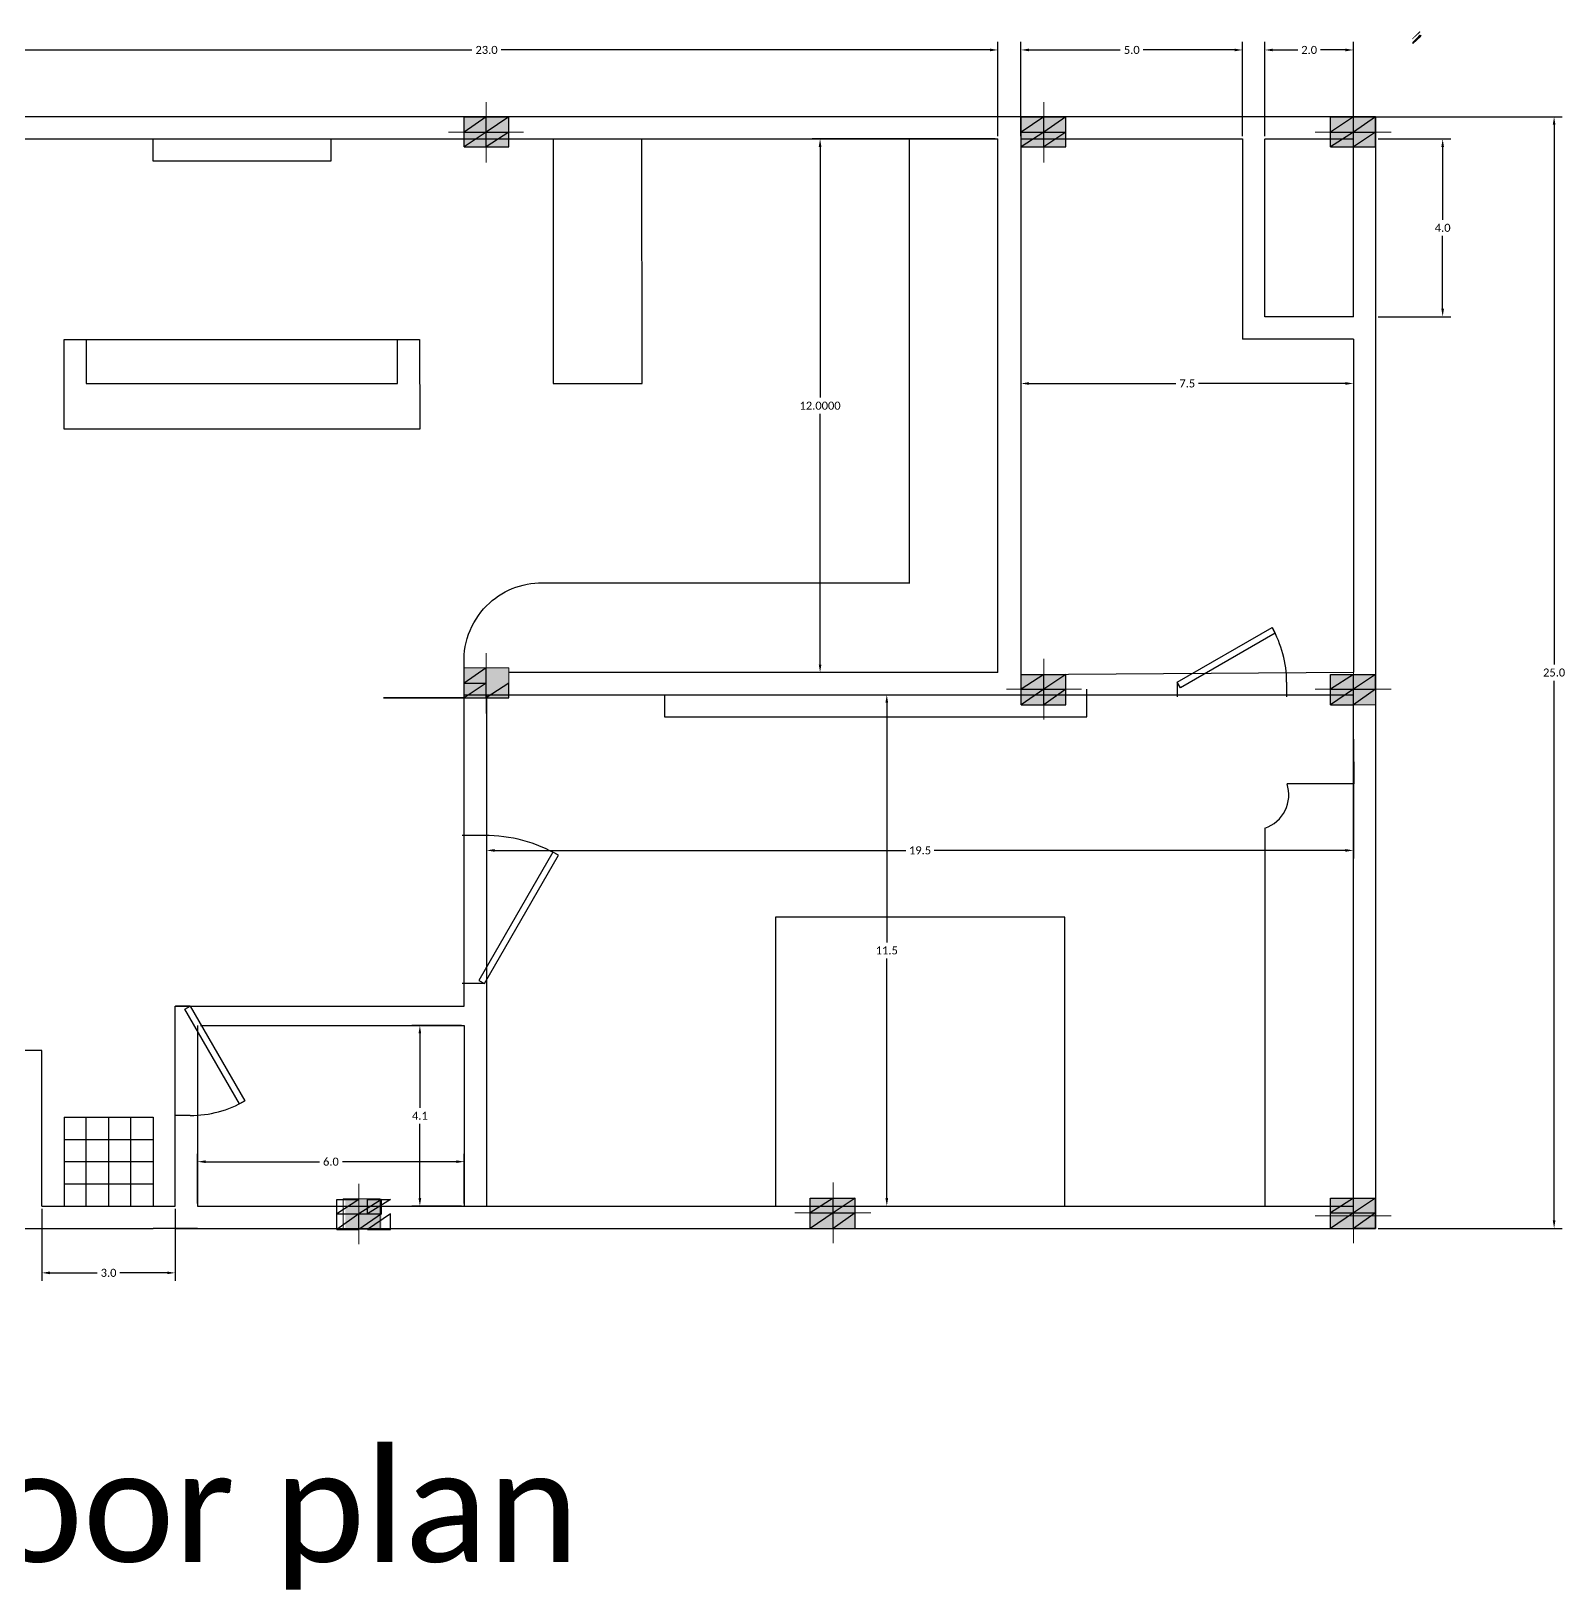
# Model space of a CAD drawing. Header units: feet. Extents: x 12482 to 12686, y -990 to -840.
# Drawn here: x 12651.26 to 12685.75, y -990.13 to -955.08 of the extents above; entities that cross this region are included whole.
import ezdxf

# ---------------------------------------------------------------- set-up
doc = ezdxf.new("R2010")
doc.units = ezdxf.units.FT
doc.layers.get('0').update_dxf_attribs({"true_color": 0xffffff})
doc.layers.add('Layer1', color=7, linetype='Continuous')
doc.styles.get("Standard").update_dxf_attribs({"font": 'calibri.ttf'})
doc.dimstyles.get("Standard").update_dxf_attribs({"dimtxt": 0.18, "dimasz": 0.18, "dimexe": 0.18, "dimexo": 0.0625, "dimgap": 0.09, "dimtad": 0, "dimtih": 1, "dimtoh": 1, "dimdec": 4, "dimzin": 0, "dimdsep": 46, "dimtxsty": 'Standard', "dimcen": 0.09, "dimadec": 0, "dimazin": 0, "dimtfac": 1, "dimtdec": 4, "dimtofl": 0, "dimtmove": 0, "dimatfit": 3, "dimfxl": 1, "dimtolj": 1, "dimtzin": 0, "dimarcsym": 0})

# ---------------------------------------------------------------- blocks, each defined once
blk = doc.blocks.new('*U17')
at = {"transparency": 33554687}
for p, q in [((0, 0), (0, 6)), ((40, 0), (40, 6))]:
    blk.add_line(p, q, dxfattribs=at)
blk.add_lwpolyline([(0, 0), (34.64, -20), (35.52, -18.48), (0.87, 1.52)], close=True, dxfattribs=at)
blk.add_arc((0, 0), 40, 330, 0, dxfattribs=at)
blk = doc.blocks.new('*U20')
at = {"transparency": 33554687}
for p, q in [((0, 0), (0, -100)), ((750, 0), (750, -100))]:
    blk.add_line(p, q, dxfattribs=at)
blk.add_lwpolyline([(0, 0), (650, 375), (671, 337), (22, -38)], close=True, dxfattribs=at)
blk.add_arc((0, 0), 750, 0, 30, dxfattribs=at)
blk = doc.blocks.new('*U22')
at = {"transparency": 33554687}
for p, q in [((0, 0), (0, -100)), ((750, 0), (750, -100))]:
    blk.add_line(p, q, dxfattribs=at)
blk.add_lwpolyline([(0, 0), (650, 375), (671, 337), (22, -38)], close=True, dxfattribs=at)
blk.add_arc((0, 0), 750, 0, 30, dxfattribs=at)
blk = doc.blocks.new('*D58')
at = {"layer": 'Defpoints', "color": 0, "transparency": 16777216}
for p in [(12680.48, -957.002), (12681.49, -982), (12685.506, -982)]:
    blk.add_point(p, dxfattribs=at)
at = {"layer": 'Layer1', "color": 0, "lineweight": -2, "transparency": 16777216}
for p, q in [((12680.543, -957.002), (12685.686, -957.002)), ((12685.506, -957.182), (12685.506, -969.319)), ((12685.506, -981.82), (12685.506, -969.683)), ((12681.552, -982), (12685.686, -982))]:
    blk.add_line(p, q, dxfattribs=at)
at = {"layer": 'Layer1', "color": 0, "transparency": 16777216}
for points in [[(12685.476, -957.182), (12685.536, -957.182), (12685.506, -957.002)], [(12685.476, -981.82), (12685.536, -981.82), (12685.506, -982)]]:
    blk.add_solid(points, dxfattribs=at)
at = {"layer": 'Layer1', "color": 0, "transparency": 16777216, "insert": (12685.506, -969.501), "char_height": 0.18, "attachment_point": 5}
blk.add_mtext('\\A1;25.0', dxfattribs=at)
blk = doc.blocks.new('*D62')
at = {"layer": 'Defpoints', "color": 0, "transparency": 16777216}
for p in [(12673, -955.5), (12650, -957.5), (12673, -957.5)]:
    blk.add_point(p, dxfattribs=at)
at = {"layer": 'Layer1', "color": 0, "lineweight": -2, "transparency": 16777216}
for p, q in [((12650, -957.438), (12650, -955.32)), ((12673, -957.438), (12673, -955.32)), ((12650.18, -955.5), (12661.171, -955.5)), ((12672.82, -955.5), (12661.829, -955.5))]:
    blk.add_line(p, q, dxfattribs=at)
at = {"layer": 'Layer1', "color": 0, "transparency": 16777216}
for points in [[(12650.18, -955.47), (12650.18, -955.53), (12650, -955.5)], [(12672.82, -955.47), (12672.82, -955.53), (12673, -955.5)]]:
    blk.add_solid(points, dxfattribs=at)
at = {"layer": 'Layer1', "color": 0, "transparency": 16777216, "insert": (12661.5, -955.5), "char_height": 0.18, "attachment_point": 5}
blk.add_mtext('\\A1;23.0', dxfattribs=at)
blk = doc.blocks.new('*D63')
at = {"layer": 'Defpoints', "color": 0, "transparency": 16777216}
for p in [(12678.5, -955.5), (12673.518, -957.5), (12678.5, -957.5)]:
    blk.add_point(p, dxfattribs=at)
at = {"layer": 'Layer1', "color": 0, "lineweight": -2, "transparency": 16777216}
for p, q in [((12673.518, -957.438), (12673.518, -955.32)), ((12678.5, -957.438), (12678.5, -955.32)), ((12673.698, -955.5), (12675.751, -955.5)), ((12678.32, -955.5), (12676.267, -955.5))]:
    blk.add_line(p, q, dxfattribs=at)
at = {"layer": 'Layer1', "color": 0, "transparency": 16777216}
for points in [[(12673.698, -955.47), (12673.698, -955.53), (12673.518, -955.5)], [(12678.32, -955.47), (12678.32, -955.53), (12678.5, -955.5)]]:
    blk.add_solid(points, dxfattribs=at)
at = {"layer": 'Layer1', "color": 0, "transparency": 16777216, "insert": (12676.009, -955.5), "char_height": 0.18, "attachment_point": 5}
blk.add_mtext('\\A1;5.0', dxfattribs=at)
blk = doc.blocks.new('*D64')
at = {"layer": 'Defpoints', "color": 0, "transparency": 16777216}
for p in [(12680.995, -955.5), (12679, -957.5), (12680.995, -957.5)]:
    blk.add_point(p, dxfattribs=at)
at = {"layer": 'Layer1', "color": 0, "lineweight": -2, "transparency": 16777216}
for p, q in [((12679, -957.437), (12679, -955.32)), ((12680.995, -957.437), (12680.995, -955.32)), ((12679.18, -955.5), (12679.741, -955.5)), ((12680.815, -955.5), (12680.254, -955.5))]:
    blk.add_line(p, q, dxfattribs=at)
at = {"layer": 'Layer1', "color": 0, "transparency": 16777216}
for points in [[(12679.18, -955.47), (12679.18, -955.53), (12679, -955.5)], [(12680.815, -955.47), (12680.815, -955.53), (12680.995, -955.5)]]:
    blk.add_solid(points, dxfattribs=at)
at = {"layer": 'Layer1', "color": 0, "transparency": 16777216, "insert": (12679.998, -955.5), "char_height": 0.18, "attachment_point": 5}
blk.add_mtext('\\A1;2.0', dxfattribs=at)
blk = doc.blocks.new('*D65')
at = {"layer": 'Defpoints', "color": 0, "transparency": 16777216}
for p in [(12681.49, -957.5), (12681.49, -961.5), (12683, -961.5)]:
    blk.add_point(p, dxfattribs=at)
at = {"layer": 'Layer1', "color": 0, "lineweight": -2, "transparency": 16777216}
for p, q in [((12681.552, -957.5), (12683.18, -957.5)), ((12683, -957.68), (12683, -959.318)), ((12683, -961.32), (12683, -959.682)), ((12681.552, -961.5), (12683.18, -961.5))]:
    blk.add_line(p, q, dxfattribs=at)
at = {"layer": 'Layer1', "color": 0, "transparency": 16777216}
for points in [[(12682.97, -957.68), (12683.03, -957.68), (12683, -957.5)], [(12682.97, -961.32), (12683.03, -961.32), (12683, -961.5)]]:
    blk.add_solid(points, dxfattribs=at)
at = {"layer": 'Layer1', "color": 0, "transparency": 16777216, "insert": (12683, -959.5), "char_height": 0.18, "attachment_point": 5}
blk.add_mtext('\\A1;4.0', dxfattribs=at)
blk = doc.blocks.new('*D66')
at = {"layer": 'Defpoints', "color": 0, "transparency": 16777216}
for p in [(12673.518, -962), (12680.995, -962), (12673.518, -963)]:
    blk.add_point(p, dxfattribs=at)
at = {"layer": 'Layer1', "color": 0, "lineweight": -2, "transparency": 16777216}
for p, q in [((12673.518, -962.062), (12673.518, -963.18)), ((12680.995, -962.062), (12680.995, -963.18)), ((12673.698, -963), (12677.002, -963)), ((12680.815, -963), (12677.511, -963))]:
    blk.add_line(p, q, dxfattribs=at)
at = {"layer": 'Layer1', "color": 0, "transparency": 16777216}
for points in [[(12673.698, -962.97), (12673.698, -963.03), (12673.518, -963)], [(12680.815, -962.97), (12680.815, -963.03), (12680.995, -963)]]:
    blk.add_solid(points, dxfattribs=at)
at = {"layer": 'Layer1', "color": 0, "transparency": 16777216, "insert": (12677.257, -963), "char_height": 0.18, "attachment_point": 5}
blk.add_mtext('\\A1;7.5', dxfattribs=at)
blk = doc.blocks.new('*D69')
at = {"layer": 'Defpoints', "color": 0, "transparency": 16777216}
for p in [(12661.5, -971), (12680.995, -971), (12680.995, -973.5)]:
    blk.add_point(p, dxfattribs=at)
at = {"layer": 'Layer1', "color": 0, "lineweight": -2, "transparency": 16777216}
for p, q in [((12661.5, -971.062), (12661.5, -973.68)), ((12680.995, -971.062), (12680.995, -973.68)), ((12661.68, -973.5), (12670.927, -973.5)), ((12680.815, -973.5), (12671.569, -973.5))]:
    blk.add_line(p, q, dxfattribs=at)
at = {"layer": 'Layer1', "color": 0, "transparency": 16777216}
for points in [[(12661.68, -973.47), (12661.68, -973.53), (12661.5, -973.5)], [(12680.815, -973.47), (12680.815, -973.53), (12680.995, -973.5)]]:
    blk.add_solid(points, dxfattribs=at)
at = {"layer": 'Layer1', "color": 0, "transparency": 16777216, "insert": (12671.248, -973.5), "char_height": 0.18, "attachment_point": 5}
blk.add_mtext('\\A1;19.5', dxfattribs=at)
blk = doc.blocks.new('*D70')
at = {"layer": 'Defpoints', "color": 0, "transparency": 16777216}
for p in [(12661.5, -970), (12661.5, -981.5), (12670.5, -981.5)]:
    blk.add_point(p, dxfattribs=at)
at = {"layer": 'Layer1', "color": 0, "lineweight": -2, "transparency": 16777216}
for p, q in [((12661.563, -970), (12670.68, -970)), ((12670.5, -970.18), (12670.5, -975.568)), ((12670.5, -981.32), (12670.5, -975.932)), ((12661.563, -981.5), (12670.68, -981.5))]:
    blk.add_line(p, q, dxfattribs=at)
at = {"layer": 'Layer1', "color": 0, "transparency": 16777216}
for points in [[(12670.47, -970.18), (12670.53, -970.18), (12670.5, -970)], [(12670.47, -981.32), (12670.53, -981.32), (12670.5, -981.5)]]:
    blk.add_solid(points, dxfattribs=at)
at = {"layer": 'Layer1', "color": 0, "transparency": 16777216, "insert": (12670.5, -975.75), "char_height": 0.18, "attachment_point": 5}
blk.add_mtext('\\A1;11.5', dxfattribs=at)
blk = doc.blocks.new('*D71')
at = {"layer": 'Defpoints', "color": 0, "transparency": 16777216}
for p in [(12661, -977.437), (12660, -981.5), (12661, -981.5)]:
    blk.add_point(p, dxfattribs=at)
at = {"layer": 'Layer1', "color": 0, "lineweight": -2, "transparency": 16777216}
for p, q in [((12660.938, -977.437), (12659.82, -977.437)), ((12660, -977.617), (12660, -979.288)), ((12660, -981.32), (12660, -979.65)), ((12660.938, -981.5), (12659.82, -981.5))]:
    blk.add_line(p, q, dxfattribs=at)
at = {"layer": 'Layer1', "color": 0, "transparency": 16777216}
for points in [[(12659.97, -977.617), (12660.03, -977.617), (12660, -977.437)], [(12659.97, -981.32), (12660.03, -981.32), (12660, -981.5)]]:
    blk.add_solid(points, dxfattribs=at)
at = {"layer": 'Layer1', "color": 0, "transparency": 16777216, "insert": (12660, -979.469), "char_height": 0.18, "attachment_point": 5}
blk.add_mtext('\\A1;4.1', dxfattribs=at)
blk = doc.blocks.new('*D72')
at = {"layer": 'Defpoints', "color": 0, "transparency": 16777216}
for p in [(12661, -980.5), (12655, -981.5), (12661, -981.5)]:
    blk.add_point(p, dxfattribs=at)
at = {"layer": 'Layer1', "color": 0, "lineweight": -2, "transparency": 16777216}
for p, q in [((12655, -981.438), (12655, -980.32)), ((12661, -981.438), (12661, -980.32)), ((12655.18, -980.5), (12657.743, -980.5)), ((12660.82, -980.5), (12658.257, -980.5))]:
    blk.add_line(p, q, dxfattribs=at)
at = {"layer": 'Layer1', "color": 0, "transparency": 16777216}
for points in [[(12655.18, -980.47), (12655.18, -980.53), (12655, -980.5)], [(12660.82, -980.47), (12660.82, -980.53), (12661, -980.5)]]:
    blk.add_solid(points, dxfattribs=at)
at = {"layer": 'Layer1', "color": 0, "transparency": 16777216, "insert": (12658, -980.5), "char_height": 0.18, "attachment_point": 5}
blk.add_mtext('\\A1;6.0', dxfattribs=at)
blk = doc.blocks.new('*D74')
at = {"layer": 'Defpoints', "color": 0, "transparency": 16777216}
for p in [(12651.5, -981.5), (12654.5, -981.5), (12654.5, -983)]:
    blk.add_point(p, dxfattribs=at)
at = {"layer": 'Layer1', "color": 0, "lineweight": -2, "transparency": 16777216}
for p, q in [((12651.5, -981.563), (12651.5, -983.18)), ((12654.5, -981.563), (12654.5, -983.18)), ((12651.68, -983), (12652.743, -983)), ((12654.32, -983), (12653.257, -983))]:
    blk.add_line(p, q, dxfattribs=at)
at = {"layer": 'Layer1', "color": 0, "transparency": 16777216}
for points in [[(12651.68, -982.97), (12651.68, -983.03), (12651.5, -983)], [(12654.32, -982.97), (12654.32, -983.03), (12654.5, -983)]]:
    blk.add_solid(points, dxfattribs=at)
at = {"layer": 'Layer1', "color": 0, "transparency": 16777216, "insert": (12653, -983), "char_height": 0.18, "attachment_point": 5}
blk.add_mtext('\\A1;3.0', dxfattribs=at)
blk = doc.blocks.new('*D77')
at = {"layer": 'Defpoints', "color": 0, "transparency": 16777216}
for p in [(12669, -957.5), (12673, -957.5), (12673, -969.5)]:
    blk.add_point(p, dxfattribs=at)
at = {"layer": 'Layer1', "color": 0, "lineweight": -2, "transparency": 16777216}
for p, q in [((12672.938, -957.5), (12668.82, -957.5)), ((12669, -957.68), (12669, -963.318)), ((12669, -969.32), (12669, -963.682)), ((12672.938, -969.5), (12668.82, -969.5))]:
    blk.add_line(p, q, dxfattribs=at)
at = {"layer": 'Layer1', "color": 0, "transparency": 16777216}
for points in [[(12668.97, -957.68), (12669.03, -957.68), (12669, -957.5)], [(12668.97, -969.32), (12669.03, -969.32), (12669, -969.5)]]:
    blk.add_solid(points, dxfattribs=at)
at = {"layer": 'Layer1', "color": 0, "transparency": 16777216, "insert": (12669, -963.5), "char_height": 0.18, "attachment_point": 5}
blk.add_mtext('\\A1;12.0000', dxfattribs=at)

msp = doc.modelspace()

# ---------------------------------------------------------------- hatches: boundary and pattern name
at = {"true_color": 0xdd6e00, "transparency": 33554687}
h = msp.add_hatch(color=32, dxfattribs=at)
h.paths.add_polyline_path([(12682.31632, -955.24219), (12682.31632, -955.26279), (12682.48111, -955.07741)])
h.paths.add_polyline_path([(12682.31632, -955.26279), (12682.48111, -955.07741), (12682.50171, -955.09801)])
at = {"true_color": 0x000001, "transparency": 33554687}
h = msp.add_hatch(color=1, dxfattribs=at)
h.paths.add_polyline_path([(12661.4888, -957.35178), (12661.4888, -957.00161), (12660.99444, -957.35178)])
h.paths.add_polyline_path([(12661.4888, -957.00161), (12660.99444, -957.35178), (12660.99444, -957.00161)])
h = msp.add_hatch(color=1, dxfattribs=at)
h.paths.add_polyline_path([(12662.00375, -957.35178), (12662.00375, -957.00161), (12661.4888, -957.35178)])
h.paths.add_polyline_path([(12662.00375, -957.00161), (12661.4888, -957.35178), (12661.4888, -957.00161)])
h = msp.add_hatch(color=1, dxfattribs=at)
h.paths.add_polyline_path([(12674.03308, -957.35178), (12674.03308, -957.00161), (12673.51812, -957.35178)])
h.paths.add_polyline_path([(12674.03308, -957.00161), (12673.51812, -957.35178), (12673.51812, -957.00161)])
h = msp.add_hatch(color=1, dxfattribs=at)
h.paths.add_polyline_path([(12674.52743, -957.35178), (12674.52743, -957.00161), (12674.03308, -957.35178)])
h.paths.add_polyline_path([(12674.52743, -957.00161), (12674.03308, -957.35178), (12674.03308, -957.00161)])
h = msp.add_hatch(color=1, dxfattribs=at)
h.paths.add_polyline_path([(12680.99525, -957.35178), (12680.99525, -957.00161), (12680.4803, -957.35178)])
h.paths.add_polyline_path([(12680.99525, -957.00161), (12680.4803, -957.35178), (12680.4803, -957.00161)])
h = msp.add_hatch(color=1, dxfattribs=at)
h.paths.add_polyline_path([(12681.48961, -957.35178), (12681.48961, -957.00161), (12680.99525, -957.35178)])
h.paths.add_polyline_path([(12681.48961, -957.00161), (12680.99525, -957.35178), (12680.99525, -957.00161)])
h = msp.add_hatch(color=1, dxfattribs=at)
h.paths.add_polyline_path([(12661.4888, -957.68135), (12661.4888, -957.35178), (12660.99444, -957.68135)])
h.paths.add_polyline_path([(12661.4888, -957.35178), (12660.99444, -957.68135), (12660.99444, -957.35178)])
h = msp.add_hatch(color=1, dxfattribs=at)
h.paths.add_polyline_path([(12662.00375, -957.68135), (12662.00375, -957.35178), (12661.4888, -957.68135)])
h.paths.add_polyline_path([(12662.00375, -957.35178), (12661.4888, -957.68135), (12661.4888, -957.35178)])
h = msp.add_hatch(color=1, dxfattribs=at)
h.paths.add_polyline_path([(12674.03308, -957.68135), (12674.03308, -957.35178), (12673.51812, -957.68135)])
h.paths.add_polyline_path([(12674.03308, -957.35178), (12673.51812, -957.68135), (12673.51812, -957.35178)])
h = msp.add_hatch(color=1, dxfattribs=at)
h.paths.add_polyline_path([(12674.52743, -957.68135), (12674.52743, -957.35178), (12674.03308, -957.68135)])
h.paths.add_polyline_path([(12674.52743, -957.35178), (12674.03308, -957.68135), (12674.03308, -957.35178)])
h = msp.add_hatch(color=1, dxfattribs=at)
h.paths.add_polyline_path([(12680.99525, -957.68135), (12680.99525, -957.35178), (12680.4803, -957.68135)])
h.paths.add_polyline_path([(12680.99525, -957.35178), (12680.4803, -957.68135), (12680.4803, -957.35178)])
h = msp.add_hatch(color=1, dxfattribs=at)
h.paths.add_polyline_path([(12681.48961, -957.68135), (12681.48961, -957.35178), (12680.99525, -957.68135)])
h.paths.add_polyline_path([(12681.48961, -957.35178), (12680.99525, -957.68135), (12680.99525, -957.35178)])
h = msp.add_hatch(color=1, dxfattribs=at)
h.paths.add_polyline_path([(12661.4888, -969.74131), (12661.4888, -969.39114), (12660.99444, -969.74131)])
h.paths.add_polyline_path([(12661.4888, -969.39114), (12660.99444, -969.74131), (12660.99444, -969.39114)])
h = msp.add_hatch(color=1, dxfattribs=at)
h.paths.add_polyline_path([(12662.00375, -969.74131), (12662.00375, -969.39114), (12661.4888, -969.74131)])
h.paths.add_polyline_path([(12662.00375, -969.39114), (12661.4888, -969.74131), (12661.4888, -969.39114)])
h = msp.add_hatch(color=1, dxfattribs=at)
h.paths.add_polyline_path([(12661.4888, -970.07088), (12661.4888, -969.74131), (12660.99444, -970.07088)])
h.paths.add_polyline_path([(12661.4888, -969.74131), (12660.99444, -970.07088), (12660.99444, -969.74131)])
h = msp.add_hatch(color=1, dxfattribs=at)
h.paths.add_polyline_path([(12662.00375, -970.07088), (12662.00375, -969.74131), (12661.4888, -970.07088)])
h.paths.add_polyline_path([(12662.00375, -969.74131), (12661.4888, -970.07088), (12661.4888, -969.74131)])
h = msp.add_hatch(color=1, dxfattribs=at)
h.paths.add_polyline_path([(12674.03308, -969.87546), (12674.03308, -969.54589), (12673.51812, -969.87546)])
h.paths.add_polyline_path([(12674.03308, -969.54589), (12673.51812, -969.87546), (12673.51812, -969.54589)])
h = msp.add_hatch(color=1, dxfattribs=at)
h.paths.add_polyline_path([(12674.52743, -969.87546), (12674.52743, -969.54589), (12674.03308, -969.87546)])
h.paths.add_polyline_path([(12674.52743, -969.54589), (12674.03308, -969.87546), (12674.03308, -969.54589)])
h = msp.add_hatch(color=1, dxfattribs=at)
h.paths.add_polyline_path([(12680.99525, -969.87546), (12680.99525, -969.54589), (12680.4803, -969.87546)])
h.paths.add_polyline_path([(12680.99525, -969.54589), (12680.4803, -969.87546), (12680.4803, -969.54589)])
h = msp.add_hatch(color=1, dxfattribs=at)
h.paths.add_polyline_path([(12681.48961, -969.87546), (12681.48961, -969.54589), (12680.99525, -969.87546)])
h.paths.add_polyline_path([(12681.48961, -969.54589), (12680.99525, -969.87546), (12680.99525, -969.54589)])
h = msp.add_hatch(color=1, dxfattribs=at)
h.paths.add_polyline_path([(12674.03308, -970.22563), (12674.03308, -969.87546), (12673.51812, -970.22563)])
h.paths.add_polyline_path([(12674.03308, -969.87546), (12673.51812, -970.22563), (12673.51812, -969.87546)])
h = msp.add_hatch(color=1, dxfattribs=at)
h.paths.add_polyline_path([(12674.52743, -970.22563), (12674.52743, -969.87546), (12674.03308, -970.22563)])
h.paths.add_polyline_path([(12674.52743, -969.87546), (12674.03308, -970.22563), (12674.03308, -969.87546)])
h = msp.add_hatch(color=1, dxfattribs=at)
h.paths.add_polyline_path([(12680.99525, -970.22563), (12680.99525, -969.87546), (12680.4803, -970.22563)])
h.paths.add_polyline_path([(12680.99525, -969.87546), (12680.4803, -970.22563), (12680.4803, -969.87546)])
h = msp.add_hatch(color=1, dxfattribs=at)
h.paths.add_polyline_path([(12681.48961, -970.22563), (12681.48961, -969.87546), (12680.99525, -970.22563)])
h.paths.add_polyline_path([(12681.48961, -969.87546), (12680.99525, -970.22563), (12680.99525, -969.87546)])
h = msp.add_hatch(color=1, dxfattribs=at)
h.paths.add_polyline_path([(12658.82162, -981.67632), (12658.82162, -981.34675), (12658.32726, -981.67632)])
h.paths.add_polyline_path([(12658.82162, -981.34675), (12658.32726, -981.67632), (12658.32726, -981.34675)])
h = msp.add_hatch(color=1, dxfattribs=at)
h.paths.add_polyline_path([(12659.14061, -981.67632), (12659.14061, -981.34675), (12658.62566, -981.67632)])
h.paths.add_polyline_path([(12659.14061, -981.34675), (12658.62566, -981.67632), (12658.62566, -981.34675)])
h = msp.add_hatch(color=1, dxfattribs=at)
h.paths.add_polyline_path([(12669.2955, -981.65115), (12669.2955, -981.32158), (12668.78055, -981.65115)])
h.paths.add_polyline_path([(12669.2955, -981.32158), (12668.78055, -981.65115), (12668.78055, -981.32158)])
h = msp.add_hatch(color=1, dxfattribs=at)
h.paths.add_polyline_path([(12669.78986, -981.65115), (12669.78986, -981.32158), (12669.2955, -981.65115)])
h.paths.add_polyline_path([(12669.78986, -981.32158), (12669.2955, -981.65115), (12669.2955, -981.32158)])
h = msp.add_hatch(color=1, dxfattribs=at)
h.paths.add_polyline_path([(12680.99525, -981.64983), (12680.99525, -981.32026), (12680.4803, -981.64983)])
h.paths.add_polyline_path([(12680.99525, -981.32026), (12680.4803, -981.64983), (12680.4803, -981.32026)])
h = msp.add_hatch(color=1, dxfattribs=at)
h.paths.add_polyline_path([(12681.48961, -981.64983), (12681.48961, -981.32026), (12680.99525, -981.64983)])
h.paths.add_polyline_path([(12681.48961, -981.32026), (12680.99525, -981.64983), (12680.99525, -981.32026)])
h = msp.add_hatch(color=1, dxfattribs=at)
h.paths.add_polyline_path([(12658.82162, -982.02649), (12658.82162, -981.67632), (12658.32726, -982.02649)])
h.paths.add_polyline_path([(12658.82162, -981.67632), (12658.32726, -982.02649), (12658.32726, -981.67632)])
h = msp.add_hatch(color=1, dxfattribs=at)
h.paths.add_polyline_path([(12659.14061, -982.02649), (12659.14061, -981.67632), (12658.62566, -982.02649)])
h.paths.add_polyline_path([(12659.14061, -981.67632), (12658.62566, -982.02649), (12658.62566, -981.67632)])
h = msp.add_hatch(color=1, dxfattribs=at)
h.paths.add_polyline_path([(12669.2955, -982.00131), (12669.2955, -981.65115), (12668.78055, -982.00131)])
h.paths.add_polyline_path([(12669.2955, -981.65115), (12668.78055, -982.00131), (12668.78055, -981.65115)])
h = msp.add_hatch(color=1, dxfattribs=at)
h.paths.add_polyline_path([(12669.78986, -982.00131), (12669.78986, -981.65115), (12669.2955, -982.00131)])
h.paths.add_polyline_path([(12669.78986, -981.65115), (12669.2955, -982.00131), (12669.2955, -981.65115)])
h = msp.add_hatch(color=1, dxfattribs=at)
h.paths.add_polyline_path([(12680.99525, -982), (12680.99525, -981.64983), (12680.4803, -982)])
h.paths.add_polyline_path([(12680.99525, -981.64983), (12680.4803, -982), (12680.4803, -981.64983)])
h = msp.add_hatch(color=1, dxfattribs=at)
h.paths.add_polyline_path([(12681.48961, -982), (12681.48961, -981.64983), (12680.99525, -982)])
h.paths.add_polyline_path([(12681.48961, -981.64983), (12680.99525, -982), (12680.99525, -981.64983)])

# ---------------------------------------------------------------- linework, layer by layer
at = {"color": 1, "linetype": 'Continuous', "lineweight": 9, "true_color": 0x000001, "transparency": 33554687}
for p, q in [((12661.4888, -958.03152), (12661.4888, -956.67204)), ((12674.03308, -958.03152), (12674.03308, -956.67204)), ((12662.33332, -957.35178), (12660.64427, -957.35178)), ((12681.83978, -957.35178), (12680.13013, -957.35178)), ((12680.99525, -958.03152), (12680.99525, -957.5)), ((12661.4888, -970.42104), (12661.4888, -969.06157)), ((12674.03308, -970.5552), (12674.03308, -969.19572)), ((12680.99525, -970.5552), (12680.99525, -969.19572)), ((12674.8776, -969.87546), (12673.18855, -969.87546)), ((12681.83978, -969.87546), (12680.13013, -969.87546)), ((12658.62566, -982.35606), (12658.62566, -980.99658)), ((12669.2955, -982.33089), (12669.2955, -980.97141)), ((12680.99525, -982.32957), (12680.99525, -980.97009)), ((12670.14002, -981.65115), (12668.43038, -981.65115)), ((12681.83978, -981.7194), (12680.13013, -981.7194))]:
    msp.add_line(p, q, dxfattribs=at)
at = {"color": 32, "linetype": 'Continuous', "lineweight": -2, "true_color": 0xdd6e00, "transparency": 33554687}
for points in [[(12682.32657, -955.33316), (12682.32657, -955.35376), (12682.49135, -955.16837)], [(12682.32657, -955.35376), (12682.49135, -955.16837), (12682.51195, -955.18897)]]:
    msp.add_lwpolyline(points, close=True, dxfattribs=at)
at = {"color": 1, "linetype": 'Continuous', "lineweight": -2, "true_color": 0x000001, "transparency": 33554687}
for points in [[(12661.4888, -957.35178), (12661.4888, -957.00161), (12660.99444, -957.35178)], [(12661.4888, -957.00161), (12660.99444, -957.35178), (12660.99444, -957.00161)], [(12662.00375, -957.35178), (12662.00375, -957.00161), (12661.4888, -957.35178)], [(12662.00375, -957.00161), (12661.4888, -957.35178), (12661.4888, -957.00161)], [(12674.03308, -957.35178), (12674.03308, -957.00161), (12673.51812, -957.35178)], [(12674.03308, -957.00161), (12673.51812, -957.35178), (12673.51812, -957.00161)], [(12674.52743, -957.35178), (12674.52743, -957.00161), (12674.03308, -957.35178)], [(12674.52743, -957.00161), (12674.03308, -957.35178), (12674.03308, -957.00161)], [(12680.99525, -957.35178), (12680.99525, -957.00161), (12680.4803, -957.35178)], [(12680.99525, -957.00161), (12680.4803, -957.35178), (12680.4803, -957.00161)], [(12681.48961, -957.35178), (12681.48961, -957.00161), (12680.99525, -957.35178)], [(12681.48961, -957.00161), (12680.99525, -957.35178), (12680.99525, -957.00161)], [(12661.4888, -957.68135), (12661.4888, -957.35178), (12660.99444, -957.68135)], [(12661.4888, -957.35178), (12660.99444, -957.68135), (12660.99444, -957.35178)], [(12662.00375, -957.68135), (12662.00375, -957.35178), (12661.4888, -957.68135)], [(12662.00375, -957.35178), (12661.4888, -957.68135), (12661.4888, -957.35178)], [(12674.03308, -957.68135), (12674.03308, -957.35178), (12673.51812, -957.68135)], [(12674.03308, -957.35178), (12673.51812, -957.68135), (12673.51812, -957.35178)], [(12674.52743, -957.68135), (12674.52743, -957.35178), (12674.03308, -957.68135)], [(12674.52743, -957.35178), (12674.03308, -957.68135), (12674.03308, -957.35178)], [(12680.99525, -957.68135), (12680.99525, -957.35178), (12680.4803, -957.68135)], [(12680.99525, -957.35178), (12680.4803, -957.68135), (12680.4803, -957.35178)], [(12681.48961, -957.68135), (12681.48961, -957.35178), (12680.99525, -957.68135)], [(12681.48961, -957.35178), (12680.99525, -957.68135), (12680.99525, -957.35178)], [(12661.4888, -969.74131), (12661.4888, -969.39114), (12660.99444, -969.74131)], [(12661.4888, -970.07088), (12661.4888, -969.74131), (12660.99444, -970.07088)], [(12661.4888, -969.74131), (12660.99444, -970.07088), (12660.99444, -969.74131)], [(12662.00375, -970.07088), (12662.00375, -969.74131), (12661.4888, -970.07088)], [(12674.03308, -969.87546), (12674.03308, -969.54589), (12673.51812, -969.87546)], [(12674.03308, -969.54589), (12673.51812, -969.87546), (12673.51812, -969.54589)], [(12674.52743, -969.87546), (12674.52743, -969.54589), (12674.03308, -969.87546)], [(12674.52743, -969.54589), (12674.03308, -969.87546), (12674.03308, -969.54589)], [(12680.99525, -969.87546), (12680.99525, -969.54589), (12680.4803, -969.87546)], [(12680.99525, -969.54589), (12680.4803, -969.87546), (12680.4803, -969.54589)], [(12681.48961, -969.87546), (12681.48961, -969.54589), (12680.99525, -969.87546)], [(12681.48961, -969.54589), (12680.99525, -969.87546), (12680.99525, -969.54589)], [(12674.03308, -970.22563), (12674.03308, -969.87546), (12673.51812, -970.22563)], [(12674.03308, -969.87546), (12673.51812, -970.22563), (12673.51812, -969.87546)], [(12674.52743, -970.22563), (12674.52743, -969.87546), (12674.03308, -970.22563)], [(12674.52743, -969.87546), (12674.03308, -970.22563), (12674.03308, -969.87546)], [(12680.99525, -970.22563), (12680.99525, -969.87546), (12680.4803, -970.22563)], [(12680.99525, -969.87546), (12680.4803, -970.22563), (12680.4803, -969.87546)], [(12681.48961, -969.87546), (12680.99525, -970.22563), (12680.99525, -969.87546)], [(12658.62566, -981.34675), (12658.1313, -981.67632), (12658.1313, -981.34675)], [(12659.14061, -981.67632), (12659.14061, -981.34675), (12658.62566, -981.67632)], [(12659.33657, -981.34675), (12658.82162, -981.67632), (12658.82162, -981.34675)], [(12669.2955, -981.65115), (12669.2955, -981.32158), (12668.78055, -981.65115)], [(12669.2955, -981.32158), (12668.78055, -981.65115), (12668.78055, -981.32158)], [(12669.78986, -981.65115), (12669.78986, -981.32158), (12669.2955, -981.65115)], [(12669.78986, -981.32158), (12669.2955, -981.65115), (12669.2955, -981.32158)], [(12680.99525, -981.64983), (12680.99525, -981.32026), (12680.4803, -981.64983)], [(12680.99525, -981.32026), (12680.4803, -981.64983), (12680.4803, -981.32026)], [(12681.48961, -981.64983), (12681.48961, -981.32026), (12680.99525, -981.64983)], [(12681.48961, -981.32026), (12680.99525, -981.64983), (12680.99525, -981.32026)], [(12658.62566, -982.02649), (12658.62566, -981.67632), (12658.1313, -982.02649)], [(12658.62566, -981.67632), (12658.1313, -982.02649), (12658.1313, -981.67632)], [(12659.14061, -981.67632), (12658.62566, -982.02649), (12658.62566, -981.67632)], [(12659.33657, -982.02649), (12659.33657, -981.67632), (12658.82162, -982.02649)], [(12669.2955, -982.00131), (12669.2955, -981.65115), (12668.78055, -982.00131)], [(12669.2955, -981.65115), (12668.78055, -982.00131), (12668.78055, -981.65115)], [(12669.78986, -982.00131), (12669.78986, -981.65115), (12669.2955, -982.00131)], [(12669.78986, -981.65115), (12669.2955, -982.00131), (12669.2955, -981.65115)], [(12680.99525, -982), (12680.99525, -981.64983), (12680.4803, -982)], [(12680.99525, -981.64983), (12680.4803, -982), (12680.4803, -981.64983)], [(12681.48961, -982), (12681.48961, -981.64983), (12680.99525, -982)], [(12681.48961, -981.64983), (12680.99525, -982), (12680.99525, -981.64983)]]:
    msp.add_lwpolyline(points, close=True, dxfattribs=at)
at = {"color": 1, "linetype": 'Continuous', "lineweight": 9, "true_color": 0x000001, "transparency": 33554687}
for points in [[(12660.99444, -957.68135), (12660.99444, -957.00161), (12662.00375, -957.00161), (12662.00375, -957.68135)], [(12673.51812, -957.68135), (12673.51812, -957.00161), (12674.52743, -957.00161), (12674.52743, -957.68135)], [(12680.4803, -957.68135), (12680.4803, -957.00161), (12681.48961, -957.00161), (12681.48961, -957.68135)], [(12660.99444, -970.07088), (12660.99444, -969.39114), (12662.00375, -969.39114), (12662.00375, -970.07088)], [(12673.51812, -970.22563), (12673.51812, -969.54589), (12674.52743, -969.54589), (12674.52743, -970.22563)], [(12680.4803, -970.22563), (12680.4803, -969.54589), (12681.48961, -969.54589), (12681.48961, -970.22563)], [(12658.27549, -982.01619), (12658.27549, -981.33645), (12659.10539, -981.33645), (12659.10539, -982.01619)], [(12668.78055, -982.00131), (12668.78055, -981.32158), (12669.78986, -981.32158), (12669.78986, -982.00131)], [(12680.4803, -982), (12680.4803, -981.32026), (12681.48961, -981.32026), (12681.48961, -982)]]:
    msp.add_lwpolyline(points, close=True, dxfattribs=at)
at = {"layer": 'Layer1', "transparency": 33554687}
for p, q in [((12681.48961, -957.00161), (12621.5, -957.00161)), ((12681.48961, -957.00161), (12681.48961, -982)), ((12628.5, -957.5), (12673, -957.5)), ((12663, -957.5), (12663, -962)), ((12664.99896, -962.99864), (12664.99145, -957.5)), ((12671, -957.5), (12671, -967.5)), ((12673, -969.5), (12673, -957.5)), ((12673.51812, -969.54589), (12673.51812, -957.35178)), ((12673.51812, -957.5), (12678.5, -957.5)), ((12678.5, -957.5), (12678.5, -962)), ((12679, -961.5), (12679, -957.5)), ((12679.00564, -957.5), (12680.99525, -957.5)), ((12680.99525, -961.5), (12680.99525, -957.5)), ((12680.99525, -961.5), (12679, -961.5)), ((12681.5, -961.5), (12681.48961, -961.5)), ((12652.5, -962), (12652.5, -963)), ((12659.5, -963), (12659.5, -962)), ((12663, -962), (12663, -963)), ((12680.99525, -962), (12678.5, -962)), ((12680.99525, -962), (12680.99525, -969.49295)), ((12681.5, -962), (12681.48961, -962)), ((12652.5, -963), (12659.5, -963)), ((12663, -963), (12665, -963)), ((12662.7442, -967.48122), (12671, -967.48122)), ((12661, -977), (12661, -969.39114)), ((12661.5, -970), (12661.5, -981.5)), ((12665.5, -970), (12665.5, -970.5)), ((12675, -970.5), (12675, -969.87546)), ((12680.99525, -980), (12680.99525, -970)), ((12665.5, -970.5), (12675, -970.5)), ((12680.99525, -971), (12681, -972)), ((12681, -972), (12679.5, -972)), ((12679, -973), (12679, -981.5)), ((12654.5, -981.5), (12654.5, -977)), ((12654.5, -977), (12661, -977)), ((12655, -977.43745), (12655, -980)), ((12655.06548, -977.43745), (12659.16173, -977.43745)), ((12659, -977.43745), (12661, -977.43745)), ((12661, -977.43745), (12661, -981.5)), ((12651.5, -978), (12647.50398, -978)), ((12651.5, -978.5), (12651.5, -978)), ((12651.5, -981.5), (12651.5, -978.5)), ((12652, -979.5), (12652, -981.5)), ((12652, -979.5), (12652.5, -979.5)), ((12652.5, -981.5), (12652.5, -979.5)), ((12652.5, -979.5), (12653, -979.5)), ((12652.5, -979.5), (12654, -979.5)), ((12653, -979.5), (12653, -981.5)), ((12653.5, -981.5), (12653.5, -979.5)), ((12654, -979.5), (12654, -981)), ((12652, -980), (12654, -980)), ((12654, -980), (12654, -980.5)), ((12655, -980), (12655, -981.5)), ((12680.99525, -981.50073), (12680.99525, -980)), ((12654, -980.5), (12652, -980.5)), ((12652, -981), (12654, -981)), ((12654, -981), (12654, -981.5)), ((12651.5, -981.5), (12654.5, -981.5)), ((12652, -981.5), (12654, -981.5)), ((12655, -981.5), (12661, -981.5)), ((12661.00564, -981.5), (12680.99525, -981.5)), ((12661.5, -981.5), (12664.5, -981.5)), ((12651, -982), (12651.5, -982)), ((12651.5, -982), (12654, -982)), ((12655, -982), (12654, -982)), ((12655, -982), (12654.5, -982)), ((12654.50564, -982), (12681.48961, -982)), ((12681.48961, -982), (12680.99525, -982))]:
    msp.add_line(p, q, dxfattribs=at)
at = {"layer": 'Layer1', "transparency": 33554633}
for p, q in [((12673.51812, -969.54589), (12680.99525, -969.49295)), ((12673, -969.5), (12662.00375, -969.5)), ((12661, -970), (12680.99525, -970))]:
    msp.add_line(p, q, dxfattribs=at)
at = {"layer": 'Layer1', "transparency": 33554687}
for points in [[(12654, -957.5), (12658, -957.5), (12658, -958), (12654, -958)], [(12652.00195, -962.00876), (12659.98998, -962.00876), (12660, -964.02963), (12652.0043, -964.02963)], [(12660.99444, -970.07088), (12659.18316, -970.07088), (12659.18316, -970.07088), (12660.99444, -970.07088)], [(12668, -981.5), (12674.5, -981.5), (12674.5, -975), (12668, -975)]]:
    msp.add_lwpolyline(points, close=True, dxfattribs=at)
msp.add_lwpolyline([(12661, -969.39114, -0.10934719), (12661.09604, -968.64023, -0.10934719), (12661.5, -968, -0.10000592), (12662.07613, -967.61363, -0.10000592), (12662.75706, -967.48122)], format="xyb", dxfattribs=at)
msp.add_arc((12678.75, -972.25), 0.79057, 288.434949, 18.434949, dxfattribs=at)

# ---------------------------------------------------------------- block references
at = {"layer": 'Layer1', "transparency": 33554687, "xscale": 0.003280839895013123, "yscale": 0.003280839895013123, "zscale": 0.003280839895013123}
msp.add_blockref('*U20', (12677.0314, -969.71829), dxfattribs=at)
at = {"layer": 'Layer1', "transparency": 33554687}
for name, p, xscale, yscale, zscale, rotation in [('*U17', (12661.45191, -976.49655), 0.08333333333333333, 0.08333333333333333, 0.08333333333333333, 90.00000000000001), ('*U22', (12654.83661, -977.00083), 0.003280839895013123, 0.003280839895013123, 0.003280839895013123, 270)]:
    msp.add_blockref(name, p, dxfattribs=dict(at, xscale=xscale, yscale=yscale, zscale=zscale, rotation=rotation))

# ---------------------------------------------------------------- texts
at = {"layer": 'Layer1', "transparency": 33554633, "insert": (12642, -987), "char_height": 2.5, "attachment_point": 1}
msp.add_mtext_dynamic_manual_height_columns('1st Floor plan', width=21.5, gutter_width=12.5, heights=[0], dxfattribs=at)

# ---------------------------------------------------------------- dimensions: what is measured, and where the dimension line sits
at = {"layer": 'Layer1', "color": 32, "true_color": 0xdd6e00, "transparency": 33554633}
for base, p1, p2, picture, middle in [((12673, -955.5), (12650, -957.5), (12673, -957.5), '*D62', (12661.5, -955.5)), ((12678.5, -955.5), (12673.51812, -957.5), (12678.5, -957.5), '*D63', (12676.00906, -955.5)), ((12680.99525, -955.5), (12679, -957.5), (12680.99525, -957.5), '*D64', (12679.99763, -955.5)), ((12673.51812, -963), (12680.99525, -962), (12673.51812, -962), '*D66', (12677.25669, -963)), ((12680.99525, -973.5), (12661.5, -971), (12680.99525, -971), '*D69', (12671.24763, -973.5)), ((12661, -980.5), (12655, -981.5), (12661, -981.5), '*D72', (12658, -980.5))]:
    dim = msp.add_linear_dim(base=base, p1=p1, p2=p2, dimstyle='Standard', override={"dimdec": 1}, dxfattribs=at)
    dim.commit()
    dim.dimension.update_dxf_attribs({"geometry": picture, "text_midpoint": middle})
at = {"layer": 'Layer1', "color": 32, "true_color": 0xdd6e00, "transparency": 33554687}
dim = msp.add_linear_dim(base=(12685.50564, -982), p1=(12680.4803, -957.00161), p2=(12681.48961, -982), angle=90, dimstyle='Standard', override={"dimdec": 1}, dxfattribs=at)
dim.commit()
dim.dimension.update_dxf_attribs({"geometry": '*D58', "text_midpoint": (12685.50564, -969.50081)})
at = {"layer": 'Layer1', "color": 32, "true_color": 0xdd6e00, "transparency": 33554633}
dim = msp.add_linear_dim(base=(12669, -957.5), p1=(12673, -969.5), p2=(12673, -957.5), angle=90, dimstyle='Standard', dxfattribs=at)
dim.commit()
dim.dimension.update_dxf_attribs({"geometry": '*D77', "text_midpoint": (12669, -963.5)})
for p1, p2, distance, picture, middle in [((12681.48961, -957.5), (12681.48961, -961.5), 1.51039, '*D65', (12683, -959.5)), ((12651.5, -981.5), (12654.5, -981.5), -1.5, '*D74', (12653, -983))]:
    dim = msp.add_aligned_dim(p1=p1, p2=p2, distance=distance, dimstyle='Standard', override={"dimdec": 1}, dxfattribs=at)
    dim.commit()
    dim.dimension.update_dxf_attribs({"geometry": picture, "text_midpoint": middle})
for base, p1, p2, picture, middle in [((12670.5, -981.5), (12661.5, -970), (12661.5, -981.5), '*D70', (12670.5, -975.75)), ((12660, -981.5), (12661, -977.43745), (12661, -981.5), '*D71', (12660, -979.46873))]:
    dim = msp.add_linear_dim(base=base, p1=p1, p2=p2, angle=90, dimstyle='Standard', override={"dimdec": 1}, dxfattribs=at)
    dim.commit()
    dim.dimension.update_dxf_attribs({"geometry": picture, "text_midpoint": middle})

doc.saveas('drawing.dxf')
